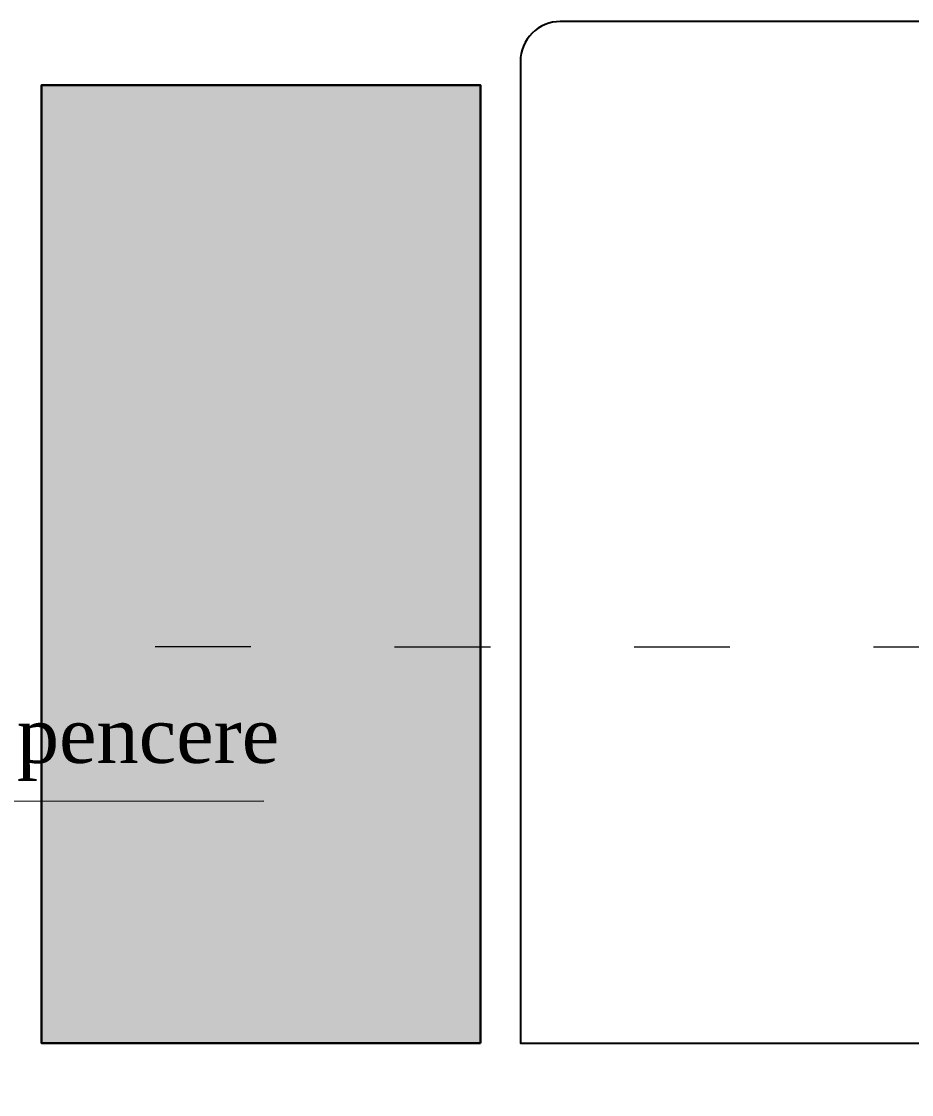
# Model space of a CAD drawing. Header units: millimetres. Extents: x 4980 to 19099, y 3891 to 5773.
# Drawn here: x 5877.4 to 5988.9, y 4586.4 to 4720.9 of the extents above; entities that cross this region are included whole.
import ezdxf

# ---------------------------------------------------------------- set-up
doc = ezdxf.new("R2010")
doc.units = ezdxf.units.MM
doc.linetypes.add('ACAD_ISO03W100', pattern=[30, 12, -18])
for name, color, linetype, lineweight in [('02_03 Sitzmöbel_Stift_Nr__7', 7, 'Continuous', 25), ('02_04 Tische_Stift_Nr__7', 7, 'Continuous', 25), ('a 0', 252, 'Continuous', 0), ('a 2', 132, 'Continuous', 20), ('PLAN YAZI', 4, 'Continuous', 9)]:
    doc.layers.add(name, color=color, linetype=linetype, lineweight=lineweight)
doc.layers.add('02_04 Tische_Stift_Nr__23', color=7, linetype='Continuous', lineweight=20, true_color=0xa46651)
doc.styles.get("Standard").update_dxf_attribs({"font": 'stylu.ttf', "height": 10})

# ---------------------------------------------------------------- blocks, each defined once
blk = doc.blocks.new('ththh')
at = {"layer": 'PLAN YAZI'}
h = blk.add_hatch(color=256, dxfattribs=at)
h.dxf.hatch_style = 1
edge = h.paths.add_edge_path()
edge.add_ellipse((-68255.92, -25917.14), major_axis=(-0.021, 0.888), ratio=0.6911, start_angle=0, end_angle=360)
for p, q in [((-68255.92, -25917.14), (-68231.35, -25877.67)), ((-68231.35, -25877.67), (-68172.76, -25877.66))]:
    blk.add_line(p, q, dxfattribs=at)
blk.add_ellipse((-68255.92, -25917.14), major_axis=(0, 0.888), ratio=0.6911, start_param=4.712389, end_param=10.995574, dxfattribs=at)
at = {"layer": 'PLAN YAZI', "insert": (-68230.4, -25865.89), "char_height": 7, "width": 63.3955, "attachment_point": 1}
blk.add_mtext('{\\fTimes New Roman|b0|i0|c162|p18;ahşap pencere}', dxfattribs=at)
blk = doc.blocks.new('Spangentisch')
at = {"layer": '02_04 Tische_Stift_Nr__7', "linetype": 'Continuous'}
for p, q in [((1.2, 0.6), (0, 0.6)), ((0, 0.6), (0, 0)), ((1.2, 0), (1.2, 0.6)), ((0, 0), (1.2, 0))]:
    blk.add_line(p, q, dxfattribs=at)

msp = doc.modelspace()

# ---------------------------------------------------------------- hatches: boundary and pattern name
at = {"layer": '02_04 Tische_Stift_Nr__23', "linetype": 'Continuous'}
msp.add_hatch(color=256, dxfattribs=at).paths.add_polyline_path([(5934.94, 4592.86), (5934.94, 4712.86), (5879.94, 4712.86), (5879.94, 4592.86)])

# ---------------------------------------------------------------- linework, layer by layer
at = {"layer": '02_03 Sitzmöbel_Stift_Nr__7', "linetype": 'Continuous'}
msp.add_line((5939.94, 4715.86), (5939.94, 4592.86), dxfattribs=at)
at = {"layer": '02_03 Sitzmöbel_Stift_Nr__7', "linetype": 'Continuous', "flags": 128}
msp.add_lwpolyline([(5999.91, 4592.86), (5999.91, 4720.86), (5944.94, 4720.86, 0.414214), (5939.94, 4715.86), (5939.94, 4592.86)], format="xyb", close=True, dxfattribs=at)
at = {"layer": '02_04 Tische_Stift_Nr__7', "linetype": 'Continuous', "flags": 128}
msp.add_lwpolyline([(5934.94, 4592.86), (5934.94, 4712.86), (5879.94, 4712.86), (5879.94, 4592.86)], close=True, dxfattribs=at)
at = {"layer": 'a 2', "linetype": 'ACAD_ISO03W100', "elevation": -0.53}
msp.add_lwpolyline([(5564.18, 4642.67), (6040.11, 4642.48)], dxfattribs=at)

# ---------------------------------------------------------------- block references
at = {"layer": '02_04 Tische_Stift_Nr__7', "linetype": 'Continuous', "xscale": -100, "yscale": 91.66666666666755, "zscale": 100, "rotation": 89.99999999999967}
msp.add_blockref('Spangentisch', (5934.94, 4712.86), dxfattribs=at)
at = {"layer": 'a 0'}
msp.add_blockref('ththh', (74080.55, 30500.86, -0.53), dxfattribs=at)

doc.saveas('drawing.dxf')
